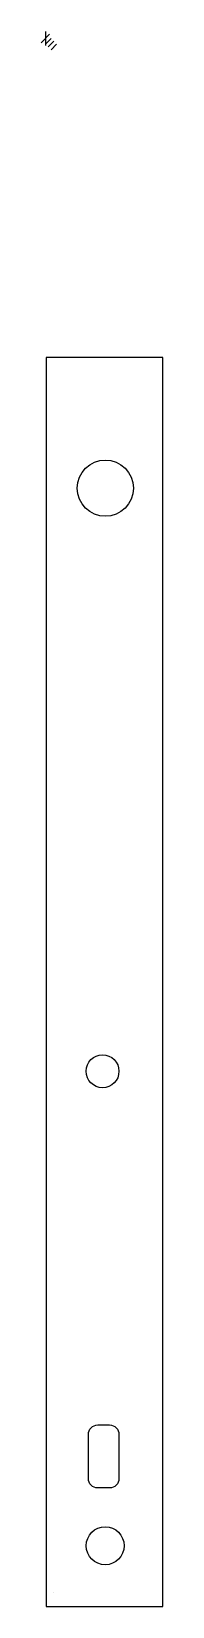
# Model space of a CAD drawing. Extents: x -1 to 24, y 0 to 318.
import ezdxf

# ---------------------------------------------------------------- set-up
doc = ezdxf.new("R2010")
doc.units = 0

msp = doc.modelspace()

# ---------------------------------------------------------------- linework, layer by layer
for p, q in [((6.90219, 228.198), (7.42588, 229.162)), ((7.42588, 229.162), (8.11879, 230.002)), ((8.11879, 230.002), (8.95936, 230.695)), ((8.95936, 230.695), (9.92343, 231.22)), ((9.92343, 231.22), (10.9893, 231.549)), ((10.9893, 231.549), (12.1326, 231.665)), ((12.1326, 231.665), (13.2774, 231.549)), ((13.2774, 231.549), (14.3433, 231.22)), ((14.3433, 231.22), (15.3072, 230.695)), ((15.3072, 230.695), (16.1479, 230.002)), ((16.1479, 230.002), (16.8408, 229.162)), ((16.8408, 229.162), (17.3644, 228.198)), ((6.45608, 225.987), (6.57081, 227.131)), ((6.57081, 224.844), (6.45608, 225.987)), ((6.57081, 227.131), (6.90219, 228.198)), ((17.3644, 228.198), (17.6943, 227.131)), ((17.6943, 227.131), (17.8105, 225.987)), ((17.8105, 225.987), (17.6943, 224.844)), ((6.90219, 223.778), (6.57081, 224.844)), ((7.42588, 222.814), (6.90219, 223.778)), ((8.11879, 221.974), (7.42588, 222.814)), ((16.8408, 222.814), (16.1479, 221.974)), ((17.3644, 223.778), (16.8408, 222.814)), ((17.6943, 224.844), (17.3644, 223.778)), ((8.95936, 221.281), (8.11879, 221.974)), ((9.92343, 220.758), (8.95936, 221.281)), ((10.9893, 220.425), (9.92343, 220.758)), ((12.1326, 220.311), (10.9893, 220.425)), ((13.2774, 220.425), (12.1326, 220.311)), ((14.3433, 220.758), (13.2774, 220.425)), ((15.3072, 221.281), (14.3433, 220.758)), ((16.1479, 221.974), (15.3072, 221.281)), ((10.2758, 111.305), (10.900767, 111.497992)), ((10.9008, 111.498), (11.571141, 111.566035)), ((11.5711, 111.566), (12.242302, 111.497965)), ((12.2423, 111.498), (12.867239, 111.305008)), ((8.24283, 108.237), (8.310114, 108.907898)), ((8.31012, 107.567), (8.242836, 108.237063)), ((8.31012, 108.908), (8.504419, 109.533353)), ((8.50442, 109.533), (8.811461, 110.098099)), ((8.81146, 110.098), (9.217747, 110.590619)), ((9.21774, 110.591), (9.710555, 110.997538)), ((9.71056, 110.997), (10.275824, 111.304402)), ((12.8673, 111.305), (13.432481, 110.997598)), ((13.4325, 110.997), (13.925426, 110.590462)), ((13.9254, 110.591), (14.331659, 110.098381)), ((14.3316, 110.098), (14.638557, 109.532901)), ((14.6386, 109.533), (14.832038, 108.907647)), ((14.832, 108.908), (14.900145, 108.237102)), ((14.9002, 108.237), (14.832055, 107.566937)), ((8.50442, 106.941), (8.310121, 107.566356)), ((8.81146, 106.376), (8.504419, 106.941096)), ((9.21774, 105.884), (8.811453, 106.376621)), ((9.71056, 105.477), (9.217745, 105.883535)), ((10.2758, 105.171), (9.710536, 105.477569)), ((10.9008, 104.976), (10.275833, 105.17066)), ((11.5711, 104.909), (10.900759, 104.9762)), ((12.2423, 104.976), (11.571098, 104.9088)), ((12.8673, 105.171), (12.242361, 104.97634)), ((13.4325, 105.477), (12.867319, 105.170431)), ((13.9254, 105.884), (13.432474, 105.477465)), ((14.3316, 106.376), (13.925341, 105.883379)), ((14.6386, 106.941), (14.331643, 106.375904)), ((14.832, 107.567), (14.638562, 106.941644)), ((8.68897, 34.9018), (8.728058, 35.291266)), ((8.72805, 35.2913), (8.840261, 35.655366)), ((8.84027, 35.6553), (9.017929, 35.982678)), ((9.01792, 35.9827), (9.253406, 36.267744)), ((9.25341, 36.2678), (9.539047, 36.504866)), ((9.53905, 36.5048), (9.86719, 36.6826)), ((9.86719, 36.6826), (10.230156, 36.792667)), ((10.2302, 36.7927), (10.6204, 36.832211)), ((10.6204, 36.8322), (10.9135, 36.8322)), ((10.6204, 36.8322), (10.6204, 36.8322)), ((10.9135, 36.8322), (11.2066, 36.8322)), ((11.2066, 36.8322), (11.4997, 36.8322)), ((11.4997, 36.8322), (11.7928, 36.8322)), ((11.7928, 36.8322), (12.086, 36.8322)), ((12.086, 36.8322), (12.3791, 36.8322)), ((12.3791, 36.8322), (12.6722, 36.8322)), ((12.6722, 36.8322), (12.9653, 36.8322)), ((12.9653, 36.8322), (13.3555, 36.792689)), ((13.3555, 36.7927), (13.718494, 36.682633)), ((13.7185, 36.6826), (14.04664, 36.5048)), ((14.0466, 36.5048), (14.332237, 36.267734)), ((14.3323, 36.2678), (14.567758, 35.982756)), ((14.5677, 35.9827), (14.745359, 35.655322)), ((14.7454, 35.6553), (14.857611, 35.291234)), ((14.8576, 35.2913), (14.896716, 34.901834)), ((8.68897, 33.7927), (8.68897, 34.9018)), ((8.68897, 32.6835), (8.68897, 33.7927)), ((8.68897, 31.5744), (8.68897, 32.6835)), ((14.8967, 34.9018), (14.8967, 33.7927)), ((14.8967, 33.7927), (14.8967, 32.6835)), ((14.8967, 32.6835), (14.8967, 31.5744)), ((8.68897, 30.4653), (8.68897, 31.5744)), ((8.68897, 29.359), (8.68897, 30.4653)), ((8.68897, 28.2498), (8.68897, 29.359)), ((14.8967, 31.5744), (14.8967, 30.4653)), ((14.8967, 30.4653), (14.8967, 29.359)), ((14.8967, 29.359), (14.8967, 28.2498)), ((8.72805, 25.6421), (8.688962, 26.031566)), ((8.68897, 27.1407), (8.68897, 28.2498)), ((8.68897, 26.0316), (8.68897, 27.1407)), ((8.84027, 25.278), (8.728059, 25.642066)), ((14.8576, 25.6421), (14.745389, 25.278034)), ((14.8967, 26.0316), (14.857584, 25.642134)), ((14.8967, 28.2498), (14.8967, 27.1407)), ((14.8967, 27.1407), (14.8967, 26.0316)), ((9.01792, 24.9506), (8.840261, 25.277978)), ((9.25341, 24.6656), (9.017924, 24.950644)), ((9.53905, 24.4285), (9.253413, 24.665566)), ((9.86719, 24.2507), (9.53905, 24.4285)), ((10.2302, 24.1378), (9.867234, 24.250689)), ((10.6204, 24.1012), (10.2302, 24.137889)), ((10.9135, 24.1012), (10.6204, 24.1012)), ((11.2066, 24.1012), (10.9135, 24.1012)), ((11.4997, 24.1012), (11.2066, 24.1012)), ((11.7928, 24.1012), (11.4997, 24.1012)), ((12.086, 24.1012), (11.7928, 24.1012)), ((12.3791, 24.1012), (12.086, 24.1012)), ((12.6722, 24.1012), (12.3791, 24.1012)), ((12.9653, 24.1012), (12.6722, 24.1012)), ((13.3555, 24.1378), (12.9653, 24.101111)), ((13.7185, 24.2507), (13.355506, 24.137811)), ((14.0466, 24.4285), (13.71846, 24.2507)), ((14.3323, 24.6656), (14.046663, 24.428534)), ((14.5677, 24.9506), (14.332242, 24.665556)), ((14.7454, 25.278), (14.567741, 24.950622)), ((9.95769, 15.6199), (10.609944, 15.974597)), ((10.6099, 15.9746), (11.331044, 16.197301)), ((11.3311, 16.1973), (12.104602, 16.275814)), ((12.1046, 16.2758), (12.879095, 16.197286)), ((12.8791, 16.1973), (13.600212, 15.974599)), ((13.6002, 15.9746), (14.252357, 15.619903)), ((8.26409, 12.4346), (8.341728, 13.208735)), ((8.34173, 13.2087), (8.56593, 13.930285)), ((8.56593, 13.9303), (8.920222, 14.582374)), ((8.92022, 14.5824), (9.389031, 15.150823)), ((9.38903, 15.1508), (9.957685, 15.619909)), ((14.2524, 15.6199), (14.821183, 15.150791)), ((14.8211, 15.1508), (15.289879, 14.582377)), ((15.2899, 14.5824), (15.644096, 13.930326)), ((15.6441, 13.9303), (15.867307, 13.208715)), ((15.8673, 13.2087), (15.945932, 12.434565)), ((8.34173, 11.6614), (8.264092, 12.434575)), ((8.56593, 10.9398), (8.34173, 11.661413)), ((8.92022, 10.2881), (8.565928, 10.939835)), ((9.38903, 9.71966), (8.920219, 10.288083)), ((9.95769, 9.25055), (9.389035, 9.719659)), ((14.8211, 9.71966), (14.252317, 9.250551)), ((15.2899, 10.2881), (14.821121, 9.719677)), ((15.6441, 10.9398), (15.289904, 10.288065)), ((15.8673, 11.6614), (15.644093, 10.939787)), ((15.946, 12.4346), (15.867368, 11.661425)), ((10.6099, 8.8965), (9.95769, 9.25055)), ((11.3311, 8.67219), (10.609956, 8.8965)), ((12.1046, 8.59464), (11.331098, 8.672195)), ((12.8791, 8.67219), (12.104605, 8.594635)), ((13.6002, 8.8965), (12.879088, 8.67219)), ((14.2524, 9.25055), (13.600243, 8.896503))]:
    msp.add_line(p, q)
at = {"layer": 'Layer 1'}
for p, q in [((0, 318.211), (0, 315.389)), ((0.846666, 317.647), (-0.846666, 315.953)), ((1.12889, 316.8), (0, 315.67111)), ((1.69333, 316.236), (0.56444, 315.10711)), ((2.25778, 315.671), (1.12889, 314.54211))]:
    msp.add_line(p, q, dxfattribs=at)
at = {"layer": 'Layer_1'}
for p, q in [((23.7616, 252.405), (0.166848, 252.405)), ((0.166848, 252.405), (0.166848, 0.166672)), ((23.7616, 0.166672), (23.7616, 252.405)), ((0.166848, 0.166672), (23.7616, 0.166672)), ((0.192017, 0.192072), (0.192017, 0.192072)), ((0.192017, 0.192072), (0.192017, 0.192072)), ((0.192017, 0.192072), (0.192017, 0.192072)), ((0.192017, 0.192072), (0.192017, 0.192072)), ((0.192017, 0.192072), (0.192017, 0.192072)), ((0.192017, 0.192072), (0.192017, 0.192072)), ((0.192017, 0.192072), (0.192017, 0.192072)), ((1.5701, 2.94938), (1.5701, 2.94938)), ((1.5701, 2.94938), (1.5701, 2.94938)), ((1.5701, 2.94938), (1.5701, 2.94938)), ((1.5701, 2.94938), (1.5701, 2.94938)), ((1.5701, 2.94938), (1.5701, 2.94938)), ((1.5701, 2.94938), (1.5701, 2.94938)), ((1.5701, 2.94938), (1.5701, 2.94938))]:
    msp.add_line(p, q, dxfattribs=at)

doc.saveas('drawing.dxf')
